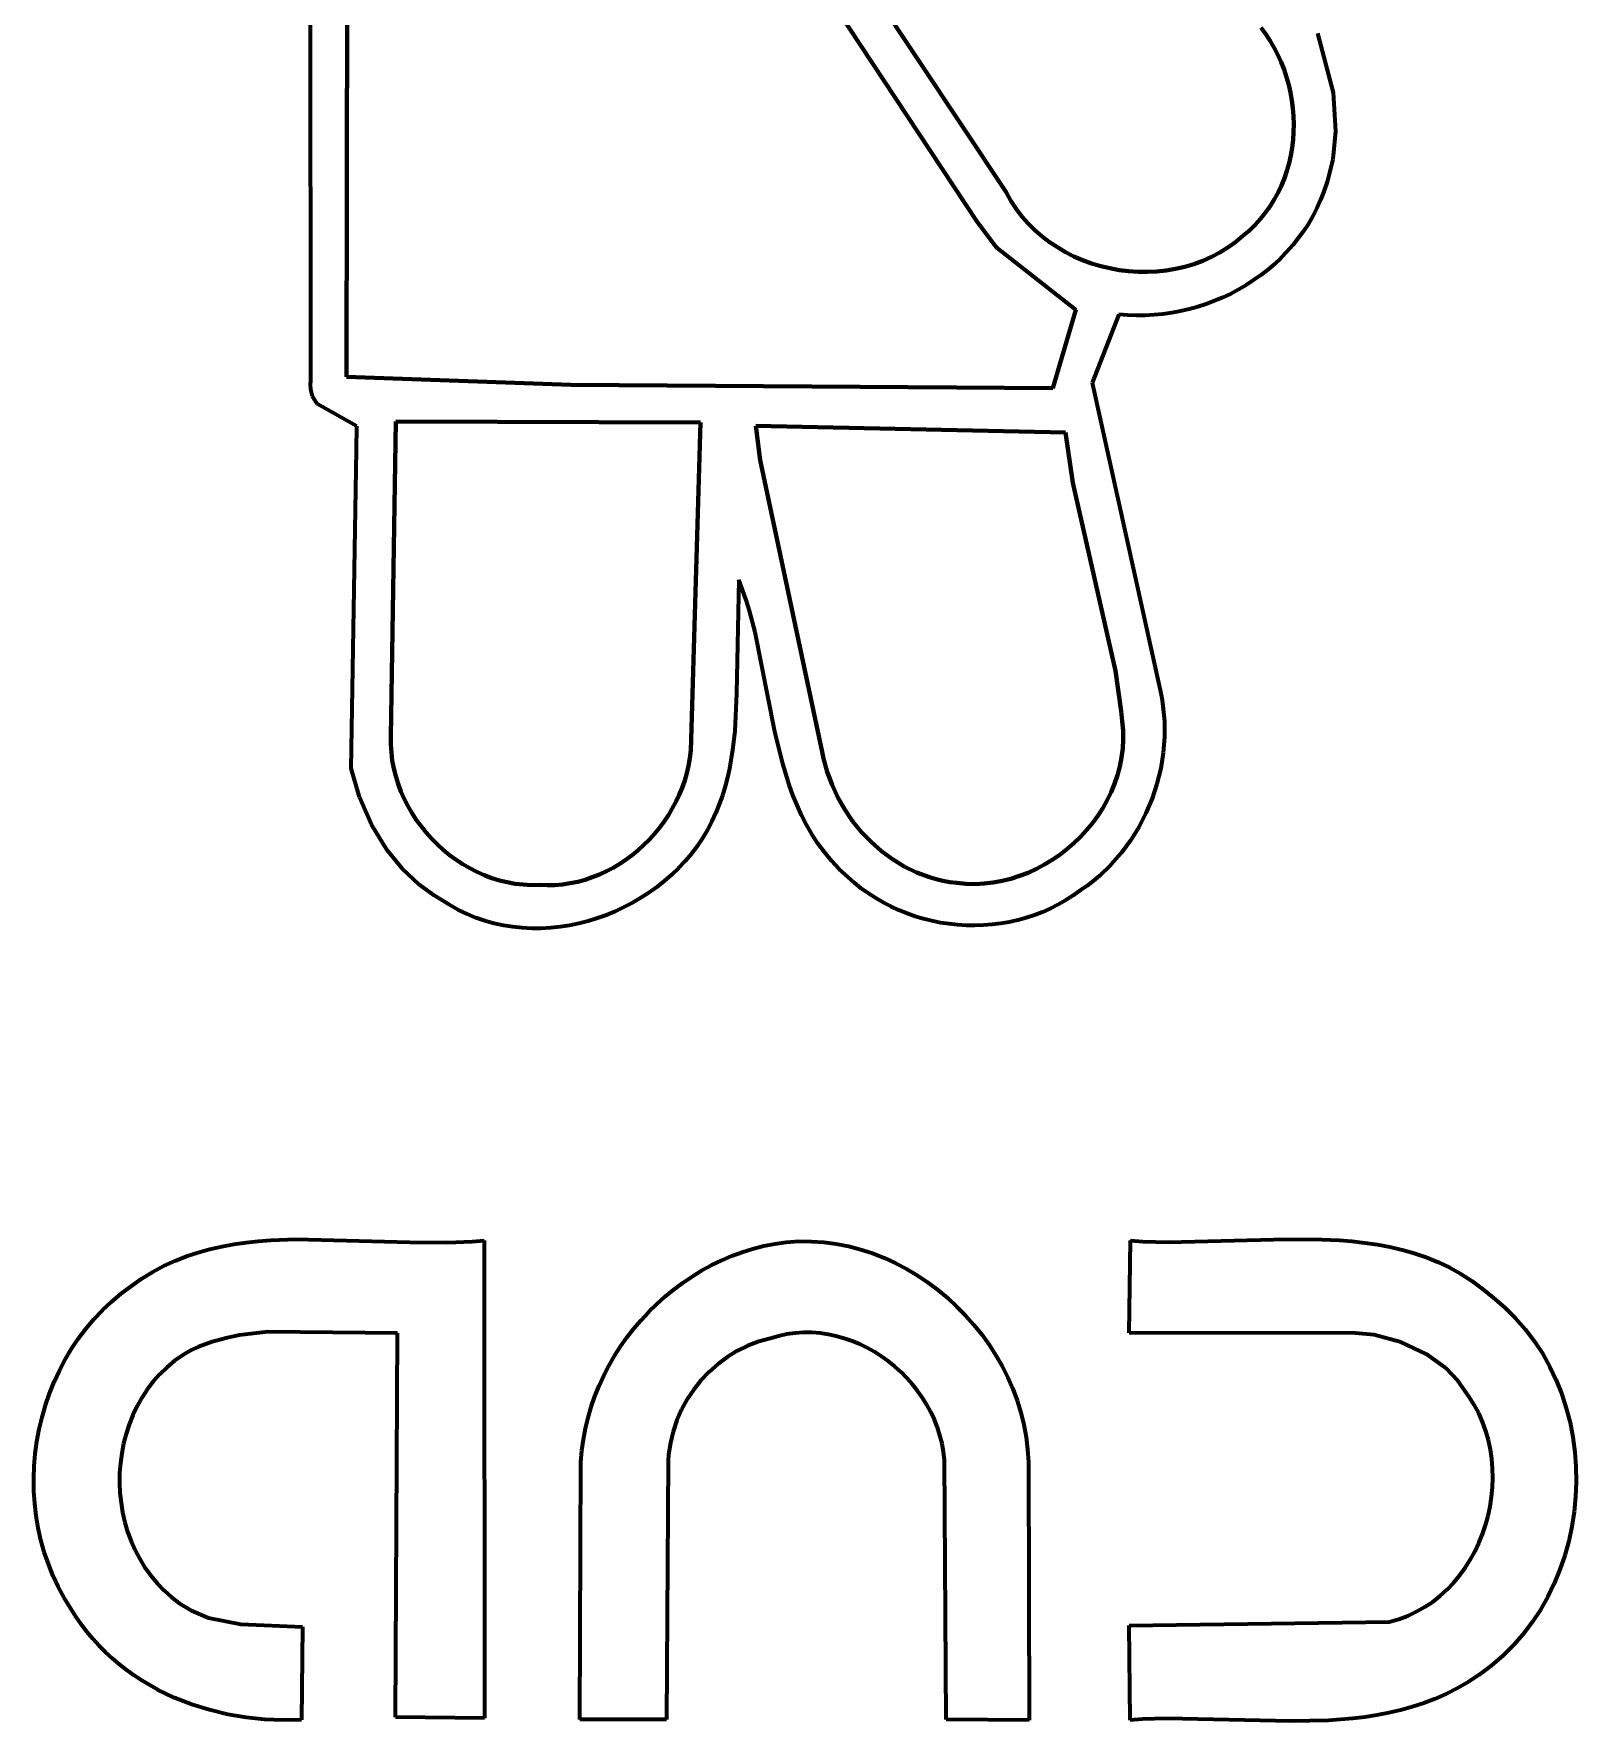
# Model space of a CAD drawing. Header units: millimetres. Extents: x 0.13 to 3.15, y 0.18 to 3.27.
# Drawn here: x 0.129 to 1.515, y 0.184 to 1.701 of the extents above; entities that cross this region are included whole.
import ezdxf

# ---------------------------------------------------------------- set-up
doc = ezdxf.new("R2010")
doc.units = ezdxf.units.MM
for name, color, linetype, lineweight in [('color#a6c84dff', 7, 'CONTINUOUS', 100), ('color#f8fff3ff', 7, 'CONTINUOUS', 100), ('color#feffffff', 7, 'CONTINUOUS', 100)]:
    doc.layers.add(name, color=color, linetype=linetype, lineweight=lineweight)

msp = doc.modelspace()

# ---------------------------------------------------------------- linework, layer by layer
at = {"layer": 'color#a6c84dff'}
for p, q in [((0.4097, 1.3929), (0.4117, 2.4211)), ((1.0027, 1.5589), (0.6765, 2.051)), ((0.6391, 2.044), (0.9768, 1.5323)), ((1.232, 1.7067), (1.2363, 1.7009)), ((1.2363, 1.7009), (1.2402, 1.6949)), ((1.2402, 1.6949), (1.2438, 1.6887)), ((1.2438, 1.6887), (1.2471, 1.6824)), ((1.2471, 1.6824), (1.25, 1.6758)), ((1.25, 1.6758), (1.2527, 1.6692)), ((1.2527, 1.6692), (1.2549, 1.6624)), ((1.2549, 1.6624), (1.2569, 1.6555)), ((1.2569, 1.6555), (1.2585, 1.6485)), ((1.2585, 1.6485), (1.2597, 1.6414)), ((1.2597, 1.6414), (1.2606, 1.6344)), ((1.2606, 1.6344), (1.2612, 1.6272)), ((1.2612, 1.6272), (1.2614, 1.6201)), ((1.2612, 1.613), (1.2608, 1.6059)), ((1.2614, 1.6201), (1.2612, 1.613)), ((1.2599, 1.5988), (1.2587, 1.5918)), ((1.2608, 1.6059), (1.2599, 1.5988)), ((1.2572, 1.5849), (1.2552, 1.5781)), ((1.2587, 1.5918), (1.2572, 1.5849)), ((1.2503, 1.5649), (1.2473, 1.5585)), ((1.253, 1.5714), (1.2503, 1.5649)), ((1.2552, 1.5781), (1.253, 1.5714)), ((1.0069, 1.5512), (1.0027, 1.5589)), ((1.0117, 1.544), (1.0069, 1.5512)), ((1.2439, 1.5523), (1.2402, 1.5463)), ((1.2473, 1.5585), (1.2439, 1.5523)), ((1.017, 1.5371), (1.0117, 1.544)), ((1.0226, 1.5307), (1.017, 1.5371)), ((1.2316, 1.5349), (1.2267, 1.5296)), ((1.2361, 1.5405), (1.2316, 1.5349)), ((1.2402, 1.5463), (1.2361, 1.5405)), ((0.9768, 1.5323), (0.9941, 1.509)), ((1.0287, 1.5247), (1.0226, 1.5307)), ((1.0351, 1.5191), (1.0287, 1.5247)), ((1.0418, 1.514), (1.0351, 1.5191)), ((1.2159, 1.5198), (1.2092, 1.5142)), ((1.2215, 1.5245), (1.2159, 1.5198)), ((1.2267, 1.5296), (1.2215, 1.5245)), ((0.9941, 1.509), (1.0655, 1.4531)), ((1.0489, 1.5093), (1.0418, 1.514)), ((1.0562, 1.505), (1.0489, 1.5093)), ((1.0638, 1.5012), (1.0562, 1.505)), ((1.1949, 1.5047), (1.1873, 1.5007)), ((1.2022, 1.5092), (1.1949, 1.5047)), ((1.2092, 1.5142), (1.2022, 1.5092)), ((1.0716, 1.4978), (1.0638, 1.5012)), ((1.0796, 1.4949), (1.0716, 1.4978)), ((1.0878, 1.4925), (1.0796, 1.4949)), ((1.0961, 1.4905), (1.0878, 1.4925)), ((1.1044, 1.4889), (1.0961, 1.4905)), ((1.1129, 1.4879), (1.1044, 1.4889)), ((1.1214, 1.4873), (1.1129, 1.4879)), ((1.1299, 1.4873), (1.1214, 1.4873)), ((1.1384, 1.4877), (1.1299, 1.4873)), ((1.1468, 1.4886), (1.1384, 1.4877)), ((1.1552, 1.49), (1.1468, 1.4886)), ((1.1635, 1.4919), (1.1552, 1.49)), ((1.1716, 1.4943), (1.1635, 1.4919)), ((1.1796, 1.4972), (1.1716, 1.4943)), ((1.1873, 1.5007), (1.1796, 1.4972)), ((1.0655, 1.4531), (1.0447, 1.3827)), ((0.6113, 1.3857), (0.4097, 1.3929)), ((1.0447, 1.3827), (0.6113, 1.3857)), ((0.4497, 1.0695), (0.4541, 1.3526)), ((0.4541, 1.3526), (0.728, 1.3518)), ((0.728, 1.3518), (0.7193, 1.0568)), ((0.7777, 1.3488), (1.0563, 1.3427)), ((0.7815, 1.318), (0.7777, 1.3488)), ((1.0563, 1.3427), (1.0629, 1.2976)), ((0.8375, 1.0556), (0.7815, 1.318)), ((1.0629, 1.2976), (1.101, 1.1284)), ((1.101, 1.1284), (1.1062, 1.0923)), ((1.1062, 1.0923), (1.1071, 1.0832)), ((1.1071, 1.0832), (1.1079, 1.0749)), ((0.4496, 1.0622), (0.4497, 1.0695)), ((1.1081, 1.0666), (1.1076, 1.0585)), ((1.1079, 1.0749), (1.1081, 1.0666)), ((0.4501, 1.055), (0.4496, 1.0622)), ((0.4509, 1.0478), (0.4501, 1.055)), ((0.4523, 1.0407), (0.4509, 1.0478)), ((0.7185, 1.0499), (0.7173, 1.0431)), ((0.7193, 1.0568), (0.7185, 1.0499)), ((0.8387, 1.0495), (0.8375, 1.0556)), ((0.842, 1.0375), (0.8387, 1.0495)), ((1.1066, 1.0504), (1.105, 1.0424)), ((1.1076, 1.0585), (1.1066, 1.0504)), ((0.454, 1.0337), (0.4523, 1.0407)), ((0.4562, 1.0268), (0.454, 1.0337)), ((0.7157, 1.0364), (0.7138, 1.0298)), ((0.7173, 1.0431), (0.7157, 1.0364)), ((0.8463, 1.0258), (0.842, 1.0375)), ((1.1029, 1.0346), (1.1003, 1.0269)), ((1.105, 1.0424), (1.1029, 1.0346)), ((0.4587, 1.02), (0.4562, 1.0268)), ((0.4616, 1.0134), (0.4587, 1.02)), ((0.7088, 1.0169), (0.7059, 1.0106)), ((0.7115, 1.0233), (0.7088, 1.0169)), ((0.7138, 1.0298), (0.7115, 1.0233)), ((0.8515, 1.0145), (0.8463, 1.0258)), ((1.0972, 1.0194), (1.0936, 1.0121)), ((1.1003, 1.0269), (1.0972, 1.0194)), ((0.4649, 1.0069), (0.4616, 1.0134)), ((0.4685, 1.0006), (0.4649, 1.0069)), ((0.7026, 1.0045), (0.6991, 0.9986)), ((0.7059, 1.0106), (0.7026, 1.0045)), ((0.8577, 1.0036), (0.8515, 1.0145)), ((0.8648, 0.9933), (0.8577, 1.0036)), ((1.0896, 1.005), (1.0852, 0.9981)), ((1.0936, 1.0121), (1.0896, 1.005)), ((0.4725, 0.9945), (0.4685, 1.0006)), ((0.4768, 0.9886), (0.4725, 0.9945)), ((0.4814, 0.983), (0.4768, 0.9886)), ((0.6911, 0.9873), (0.6867, 0.9819)), ((0.6952, 0.9928), (0.6911, 0.9873)), ((0.6991, 0.9986), (0.6952, 0.9928)), ((0.8726, 0.9836), (0.8648, 0.9933)), ((1.0804, 0.9915), (1.0751, 0.9852)), ((1.0852, 0.9981), (1.0804, 0.9915)), ((0.4862, 0.9775), (0.4814, 0.983)), ((0.4914, 0.9723), (0.4862, 0.9775)), ((0.4967, 0.9674), (0.4914, 0.9723)), ((0.6771, 0.9719), (0.672, 0.9672)), ((0.682, 0.9768), (0.6771, 0.9719)), ((0.6867, 0.9819), (0.682, 0.9768)), ((0.8813, 0.9746), (0.8726, 0.9836)), ((0.8906, 0.9663), (0.8813, 0.9746)), ((1.0637, 0.9735), (1.0575, 0.9681)), ((1.0696, 0.9792), (1.0637, 0.9735)), ((1.0751, 0.9852), (1.0696, 0.9792)), ((0.5024, 0.9628), (0.4967, 0.9674)), ((0.5082, 0.9585), (0.5024, 0.9628)), ((0.5143, 0.9545), (0.5082, 0.9585)), ((0.6611, 0.9587), (0.6554, 0.9549)), ((0.6666, 0.9628), (0.6611, 0.9587)), ((0.672, 0.9672), (0.6666, 0.9628)), ((0.9006, 0.959), (0.8906, 0.9663)), ((0.9112, 0.9525), (0.9006, 0.959)), ((1.0442, 0.9584), (1.0372, 0.9542)), ((1.051, 0.9631), (1.0442, 0.9584)), ((1.0575, 0.9681), (1.051, 0.9631)), ((0.5205, 0.9509), (0.5143, 0.9545)), ((0.527, 0.9476), (0.5205, 0.9509)), ((0.5336, 0.9447), (0.527, 0.9476)), ((0.5403, 0.9421), (0.5336, 0.9447)), ((0.5472, 0.94), (0.5403, 0.9421)), ((0.6307, 0.9428), (0.6242, 0.9406)), ((0.6371, 0.9453), (0.6307, 0.9428)), ((0.6434, 0.9482), (0.6371, 0.9453)), ((0.6494, 0.9514), (0.6434, 0.9482)), ((0.6554, 0.9549), (0.6494, 0.9514)), ((0.9223, 0.9471), (0.9112, 0.9525)), ((0.9339, 0.9428), (0.9223, 0.9471)), ((0.9399, 0.941), (0.9339, 0.9428)), ((0.946, 0.9396), (0.9399, 0.941)), ((1.0071, 0.9415), (0.9992, 0.9395)), ((1.0149, 0.944), (1.0071, 0.9415)), ((1.0225, 0.9469), (1.0149, 0.944)), ((1.03, 0.9504), (1.0225, 0.9469)), ((1.0372, 0.9542), (1.03, 0.9504)), ((0.5542, 0.9383), (0.5472, 0.94)), ((0.5613, 0.937), (0.5542, 0.9383)), ((0.5685, 0.9362), (0.5613, 0.937)), ((0.5758, 0.9358), (0.5685, 0.9362)), ((0.5831, 0.936), (0.5758, 0.9358)), ((0.5902, 0.9357), (0.5831, 0.936)), ((0.5971, 0.9358), (0.5902, 0.9357)), ((0.604, 0.9364), (0.5971, 0.9358)), ((0.6109, 0.9374), (0.604, 0.9364)), ((0.6176, 0.9388), (0.6109, 0.9374)), ((0.6242, 0.9406), (0.6176, 0.9388)), ((0.9522, 0.9385), (0.946, 0.9396)), ((0.9584, 0.9377), (0.9522, 0.9385)), ((0.9667, 0.9369), (0.9584, 0.9377)), ((0.9749, 0.9367), (0.9667, 0.9369)), ((0.9831, 0.9371), (0.9749, 0.9367)), ((0.9912, 0.9381), (0.9831, 0.9371)), ((0.9992, 0.9395), (0.9912, 0.9381))]:
    msp.add_line(p, q, dxfattribs=at)
at = {"layer": 'color#f8fff3ff'}
for p, q in [((0.4117, 2.4211), (0.4097, 1.3929)), ((0.3778, 1.3889), (0.3767, 2.3334)), ((0.6765, 2.051), (1.0027, 1.5589)), ((0.9768, 1.5323), (0.6391, 2.044)), ((1.2363, 1.7009), (1.232, 1.7067)), ((1.2402, 1.6949), (1.2363, 1.7009)), ((1.2828, 1.7018), (1.2967, 1.6484)), ((1.2438, 1.6887), (1.2402, 1.6949)), ((1.2471, 1.6824), (1.2438, 1.6887)), ((1.25, 1.6758), (1.2471, 1.6824)), ((1.2527, 1.6692), (1.25, 1.6758)), ((1.2549, 1.6624), (1.2527, 1.6692)), ((1.2569, 1.6555), (1.2549, 1.6624)), ((1.2585, 1.6485), (1.2569, 1.6555)), ((1.2597, 1.6414), (1.2585, 1.6485)), ((1.2606, 1.6344), (1.2597, 1.6414)), ((1.2967, 1.6484), (1.299, 1.6134)), ((1.2612, 1.6272), (1.2606, 1.6344)), ((1.2614, 1.6201), (1.2612, 1.6272)), ((1.2608, 1.6059), (1.2612, 1.613)), ((1.2612, 1.613), (1.2614, 1.6201)), ((1.299, 1.6134), (1.2966, 1.5886)), ((1.2587, 1.5918), (1.2599, 1.5988)), ((1.2599, 1.5988), (1.2608, 1.6059)), ((1.2552, 1.5781), (1.2572, 1.5849)), ((1.2572, 1.5849), (1.2587, 1.5918)), ((1.2966, 1.5886), (1.2918, 1.5691)), ((1.2473, 1.5585), (1.2503, 1.5649)), ((1.2503, 1.5649), (1.253, 1.5714)), ((1.253, 1.5714), (1.2552, 1.5781)), ((1.2918, 1.5691), (1.2883, 1.5595)), ((1.0027, 1.5589), (1.0069, 1.5512)), ((1.0069, 1.5512), (1.0117, 1.544)), ((1.2402, 1.5463), (1.2439, 1.5523)), ((1.2439, 1.5523), (1.2473, 1.5585)), ((1.2854, 1.5519), (1.2821, 1.5446)), ((1.2883, 1.5595), (1.2854, 1.5519)), ((1.0117, 1.544), (1.017, 1.5371)), ((1.017, 1.5371), (1.0226, 1.5307)), ((1.2267, 1.5296), (1.2316, 1.5349)), ((1.2316, 1.5349), (1.2361, 1.5405)), ((1.2361, 1.5405), (1.2402, 1.5463)), ((1.2785, 1.5374), (1.2745, 1.5305)), ((1.2821, 1.5446), (1.2785, 1.5374)), ((0.9941, 1.509), (0.9768, 1.5323)), ((1.0226, 1.5307), (1.0287, 1.5247)), ((1.0287, 1.5247), (1.0351, 1.5191)), ((1.0351, 1.5191), (1.0418, 1.514)), ((1.2092, 1.5142), (1.2159, 1.5198)), ((1.2159, 1.5198), (1.2215, 1.5245)), ((1.2215, 1.5245), (1.2267, 1.5296)), ((1.2702, 1.5239), (1.2655, 1.5174)), ((1.2745, 1.5305), (1.2702, 1.5239)), ((1.0655, 1.4531), (0.9941, 1.509)), ((1.0418, 1.514), (1.0489, 1.5093)), ((1.0489, 1.5093), (1.0562, 1.505)), ((1.0562, 1.505), (1.0638, 1.5012)), ((1.1873, 1.5007), (1.1949, 1.5047)), ((1.1949, 1.5047), (1.2022, 1.5092)), ((1.2022, 1.5092), (1.2092, 1.5142)), ((1.2553, 1.5053), (1.2498, 1.4997)), ((1.2606, 1.5113), (1.2553, 1.5053)), ((1.2655, 1.5174), (1.2606, 1.5113)), ((1.0638, 1.5012), (1.0716, 1.4978)), ((1.0716, 1.4978), (1.0796, 1.4949)), ((1.0796, 1.4949), (1.0878, 1.4925)), ((1.0878, 1.4925), (1.0961, 1.4905)), ((1.0961, 1.4905), (1.1044, 1.4889)), ((1.1044, 1.4889), (1.1129, 1.4879)), ((1.1129, 1.4879), (1.1214, 1.4873)), ((1.1214, 1.4873), (1.1299, 1.4873)), ((1.1299, 1.4873), (1.1384, 1.4877)), ((1.1384, 1.4877), (1.1468, 1.4886)), ((1.1468, 1.4886), (1.1552, 1.49)), ((1.1552, 1.49), (1.1635, 1.4919)), ((1.1635, 1.4919), (1.1716, 1.4943)), ((1.1716, 1.4943), (1.1796, 1.4972)), ((1.1796, 1.4972), (1.1873, 1.5007)), ((1.238, 1.4891), (1.2317, 1.4843)), ((1.244, 1.4943), (1.238, 1.4891)), ((1.2498, 1.4997), (1.244, 1.4943)), ((1.2186, 1.4754), (1.2117, 1.4714)), ((1.2253, 1.4797), (1.2186, 1.4754)), ((1.2317, 1.4843), (1.2253, 1.4797)), ((1.1826, 1.4583), (1.1751, 1.4559)), ((1.1901, 1.4611), (1.1826, 1.4583)), ((1.1975, 1.4642), (1.1901, 1.4611)), ((1.2047, 1.4676), (1.1975, 1.4642)), ((1.2117, 1.4714), (1.2047, 1.4676)), ((1.0447, 1.3827), (1.0655, 1.4531)), ((1.104, 1.449), (1.08, 1.3874)), ((1.1119, 1.4483), (1.104, 1.449)), ((1.1199, 1.448), (1.1119, 1.4483)), ((1.1279, 1.4481), (1.1199, 1.448)), ((1.1359, 1.4485), (1.1279, 1.4481)), ((1.1438, 1.4493), (1.1359, 1.4485)), ((1.1517, 1.4505), (1.1438, 1.4493)), ((1.1596, 1.4519), (1.1517, 1.4505)), ((1.1674, 1.4537), (1.1596, 1.4519)), ((1.1751, 1.4559), (1.1674, 1.4537)), ((0.3775, 1.3863), (0.3778, 1.3889)), ((0.3776, 1.3815), (0.3775, 1.3863)), ((0.3791, 1.3753), (0.3776, 1.3815)), ((0.4097, 1.3929), (0.6113, 1.3857)), ((0.6113, 1.3857), (1.0447, 1.3827)), ((1.08, 1.3874), (1.1413, 1.1109)), ((0.3834, 1.3685), (0.3791, 1.3753)), ((0.4191, 1.3485), (0.3834, 1.3685)), ((0.4541, 1.3526), (0.4497, 1.0695)), ((0.728, 1.3518), (0.4541, 1.3526)), ((0.7193, 1.0568), (0.728, 1.3518)), ((0.4187, 1.3272), (0.4191, 1.3485)), ((0.7777, 1.3488), (0.7815, 1.318)), ((1.0563, 1.3427), (0.7777, 1.3488)), ((1.0629, 1.2976), (1.0563, 1.3427)), ((0.4138, 1.0405), (0.4187, 1.3272)), ((0.7815, 1.318), (0.8375, 1.0556)), ((1.101, 1.1284), (1.0629, 1.2976)), ((0.7624, 1.2104), (0.7605, 1.1082)), ((0.7659, 1.2012), (0.7624, 1.2104)), ((0.7691, 1.1919), (0.7659, 1.2012)), ((0.772, 1.1824), (0.7691, 1.1919)), ((0.7771, 1.1632), (0.772, 1.1824)), ((0.7949, 1.0739), (0.7771, 1.1632)), ((1.1062, 1.0923), (1.101, 1.1284)), ((0.7605, 1.1082), (0.7588, 1.0741)), ((1.1413, 1.1109), (1.1427, 1.104)), ((1.1427, 1.104), (1.1438, 1.097)), ((1.1438, 1.097), (1.1451, 1.0829)), ((1.1071, 1.0832), (1.1062, 1.0923)), ((1.1079, 1.0749), (1.1071, 1.0832)), ((1.1451, 1.0829), (1.1452, 1.0687)), ((0.4497, 1.0695), (0.4496, 1.0622)), ((0.7588, 1.0741), (0.7569, 1.0573)), ((0.802, 1.0447), (0.7949, 1.0739)), ((1.1076, 1.0585), (1.1081, 1.0666)), ((1.1081, 1.0666), (1.1079, 1.0749)), ((1.1452, 1.0687), (1.1441, 1.0546)), ((0.4496, 1.0622), (0.4501, 1.055)), ((0.4501, 1.055), (0.4509, 1.0478)), ((0.4509, 1.0478), (0.4523, 1.0407)), ((0.7173, 1.0431), (0.7185, 1.0499)), ((0.7185, 1.0499), (0.7193, 1.0568)), ((0.7569, 1.0573), (0.7541, 1.0407)), ((0.8375, 1.0556), (0.8387, 1.0495)), ((0.8387, 1.0495), (0.842, 1.0375)), ((1.105, 1.0424), (1.1066, 1.0504)), ((1.1066, 1.0504), (1.1076, 1.0585)), ((1.1441, 1.0546), (1.1418, 1.0407)), ((0.4213, 1.0147), (0.4138, 1.0405)), ((0.4523, 1.0407), (0.454, 1.0337)), ((0.454, 1.0337), (0.4562, 1.0268)), ((0.7138, 1.0298), (0.7157, 1.0364)), ((0.7157, 1.0364), (0.7173, 1.0431)), ((0.7523, 1.0325), (0.7502, 1.0245)), ((0.7541, 1.0407), (0.7523, 1.0325)), ((0.8078, 1.0258), (0.802, 1.0447)), ((0.842, 1.0375), (0.8463, 1.0258)), ((1.1003, 1.0269), (1.1029, 1.0346)), ((1.1029, 1.0346), (1.105, 1.0424)), ((1.1418, 1.0407), (1.1384, 1.0269)), ((0.4562, 1.0268), (0.4587, 1.02)), ((0.4587, 1.02), (0.4616, 1.0134)), ((0.7059, 1.0106), (0.7088, 1.0169)), ((0.7088, 1.0169), (0.7115, 1.0233)), ((0.7115, 1.0233), (0.7138, 1.0298)), ((0.7502, 1.0245), (0.7477, 1.0164)), ((0.8111, 1.0165), (0.8078, 1.0258)), ((0.8463, 1.0258), (0.8515, 1.0145)), ((1.0936, 1.0121), (1.0972, 1.0194)), ((1.0972, 1.0194), (1.1003, 1.0269)), ((1.1384, 1.0269), (1.134, 1.0135)), ((0.4322, 0.9902), (0.4213, 1.0147)), ((0.4616, 1.0134), (0.4649, 1.0069)), ((0.4649, 1.0069), (0.4685, 1.0006)), ((0.6991, 0.9986), (0.7026, 1.0045)), ((0.7026, 1.0045), (0.7059, 1.0106)), ((0.7449, 1.0085), (0.7418, 1.0007)), ((0.7477, 1.0164), (0.7449, 1.0085)), ((0.8148, 1.0075), (0.8111, 1.0165)), ((0.8188, 0.9986), (0.8148, 1.0075)), ((0.8515, 1.0145), (0.8577, 1.0036)), ((0.8577, 1.0036), (0.8648, 0.9933)), ((1.0852, 0.9981), (1.0896, 1.005)), ((1.0896, 1.005), (1.0936, 1.0121)), ((1.134, 1.0135), (1.1285, 1.0004)), ((0.4464, 0.9673), (0.4322, 0.9902)), ((0.4685, 1.0006), (0.4725, 0.9945)), ((0.4725, 0.9945), (0.4768, 0.9886)), ((0.4768, 0.9886), (0.4814, 0.983)), ((0.6867, 0.9819), (0.6911, 0.9873)), ((0.6911, 0.9873), (0.6952, 0.9928)), ((0.6952, 0.9928), (0.6991, 0.9986)), ((0.7383, 0.993), (0.7343, 0.9855)), ((0.7418, 1.0007), (0.7383, 0.993)), ((0.8233, 0.9899), (0.8188, 0.9986)), ((0.8282, 0.9814), (0.8233, 0.9899)), ((0.8648, 0.9933), (0.8726, 0.9836)), ((1.0751, 0.9852), (1.0804, 0.9915)), ((1.0804, 0.9915), (1.0852, 0.9981)), ((1.122, 0.9879), (1.1146, 0.9759)), ((1.1285, 1.0004), (1.122, 0.9879)), ((0.4814, 0.983), (0.4862, 0.9775)), ((0.4862, 0.9775), (0.4914, 0.9723)), ((0.4914, 0.9723), (0.4967, 0.9674)), ((0.672, 0.9672), (0.6771, 0.9719)), ((0.6771, 0.9719), (0.682, 0.9768)), ((0.682, 0.9768), (0.6867, 0.9819)), ((0.7299, 0.978), (0.7251, 0.9707)), ((0.7343, 0.9855), (0.7299, 0.978)), ((0.8335, 0.9732), (0.8282, 0.9814)), ((0.8394, 0.9653), (0.8335, 0.9732)), ((0.8726, 0.9836), (0.8813, 0.9746)), ((0.8813, 0.9746), (0.8906, 0.9663)), ((1.0575, 0.9681), (1.0637, 0.9735)), ((1.0637, 0.9735), (1.0696, 0.9792)), ((1.0696, 0.9792), (1.0751, 0.9852)), ((1.1146, 0.9759), (1.1062, 0.9645)), ((0.4599, 0.9508), (0.4464, 0.9673)), ((0.4967, 0.9674), (0.5024, 0.9628)), ((0.5024, 0.9628), (0.5082, 0.9585)), ((0.5082, 0.9585), (0.5143, 0.9545)), ((0.6554, 0.9549), (0.6611, 0.9587)), ((0.6611, 0.9587), (0.6666, 0.9628)), ((0.6666, 0.9628), (0.672, 0.9672)), ((0.7142, 0.9573), (0.7082, 0.951)), ((0.7198, 0.9638), (0.7142, 0.9573)), ((0.7251, 0.9707), (0.7198, 0.9638)), ((0.8458, 0.9576), (0.8394, 0.9653)), ((0.8528, 0.9502), (0.8458, 0.9576)), ((0.8906, 0.9663), (0.9006, 0.959)), ((0.9006, 0.959), (0.9112, 0.9525)), ((1.0372, 0.9542), (1.0442, 0.9584)), ((1.0442, 0.9584), (1.051, 0.9631)), ((1.051, 0.9631), (1.0575, 0.9681)), ((1.1062, 0.9645), (1.0968, 0.9539)), ((0.4755, 0.936), (0.4599, 0.9508)), ((0.5143, 0.9545), (0.5205, 0.9509)), ((0.5205, 0.9509), (0.527, 0.9476)), ((0.527, 0.9476), (0.5336, 0.9447)), ((0.5336, 0.9447), (0.5403, 0.9421)), ((0.5403, 0.9421), (0.5472, 0.94)), ((0.6242, 0.9406), (0.6307, 0.9428)), ((0.6307, 0.9428), (0.6371, 0.9453)), ((0.6371, 0.9453), (0.6434, 0.9482)), ((0.6434, 0.9482), (0.6494, 0.9514)), ((0.6494, 0.9514), (0.6554, 0.9549)), ((0.702, 0.945), (0.6954, 0.9393)), ((0.7082, 0.951), (0.702, 0.945)), ((0.8604, 0.9431), (0.8528, 0.9502)), ((0.8664, 0.9378), (0.8604, 0.9431)), ((0.9112, 0.9525), (0.9223, 0.9471)), ((0.9223, 0.9471), (0.9339, 0.9428)), ((0.9339, 0.9428), (0.9399, 0.941)), ((0.9399, 0.941), (0.946, 0.9396)), ((0.9992, 0.9395), (1.0071, 0.9415)), ((1.0071, 0.9415), (1.0149, 0.944)), ((1.0149, 0.944), (1.0225, 0.9469)), ((1.0225, 0.9469), (1.03, 0.9504)), ((1.03, 0.9504), (1.0372, 0.9542)), ((1.0866, 0.9441), (1.0812, 0.9396)), ((1.0968, 0.9539), (1.0866, 0.9441)), ((0.4884, 0.9264), (0.4755, 0.936)), ((0.5023, 0.918), (0.4884, 0.9264)), ((0.5472, 0.94), (0.5542, 0.9383)), ((0.5542, 0.9383), (0.5613, 0.937)), ((0.5613, 0.937), (0.5685, 0.9362)), ((0.5685, 0.9362), (0.5758, 0.9358)), ((0.5758, 0.9358), (0.5831, 0.936)), ((0.5831, 0.936), (0.5902, 0.9357)), ((0.5902, 0.9357), (0.5971, 0.9358)), ((0.5971, 0.9358), (0.604, 0.9364)), ((0.604, 0.9364), (0.6109, 0.9374)), ((0.6109, 0.9374), (0.6176, 0.9388)), ((0.6176, 0.9388), (0.6242, 0.9406)), ((0.6816, 0.9289), (0.6744, 0.9242)), ((0.6887, 0.934), (0.6816, 0.9289)), ((0.6954, 0.9393), (0.6887, 0.934)), ((0.8726, 0.9328), (0.8664, 0.9378)), ((0.879, 0.9282), (0.8726, 0.9328)), ((0.8856, 0.9239), (0.879, 0.9282)), ((0.946, 0.9396), (0.9522, 0.9385)), ((0.9522, 0.9385), (0.9584, 0.9377)), ((0.9584, 0.9377), (0.9667, 0.9369)), ((0.9667, 0.9369), (0.9749, 0.9367)), ((0.9749, 0.9367), (0.9831, 0.9371)), ((0.9831, 0.9371), (0.9912, 0.9381)), ((0.9912, 0.9381), (0.9992, 0.9395)), ((1.0632, 0.9265), (1.0565, 0.9222)), ((1.0697, 0.9312), (1.0632, 0.9265)), ((1.0756, 0.9352), (1.0697, 0.9312)), ((1.0812, 0.9396), (1.0756, 0.9352)), ((0.51, 0.9136), (0.5023, 0.918)), ((0.5179, 0.9098), (0.51, 0.9136)), ((0.6514, 0.9121), (0.6434, 0.9088)), ((0.6592, 0.9158), (0.6514, 0.9121)), ((0.6669, 0.9198), (0.6592, 0.9158)), ((0.6744, 0.9242), (0.6669, 0.9198)), ((0.8923, 0.92), (0.8856, 0.9239)), ((0.8993, 0.9164), (0.8923, 0.92)), ((0.9064, 0.9131), (0.8993, 0.9164)), ((0.9137, 0.9102), (0.9064, 0.9131)), ((1.0355, 0.9115), (1.0282, 0.9087)), ((1.0427, 0.9147), (1.0355, 0.9115)), ((1.0497, 0.9183), (1.0427, 0.9147)), ((1.0565, 0.9222), (1.0497, 0.9183)), ((0.526, 0.9064), (0.5179, 0.9098)), ((0.5342, 0.9036), (0.526, 0.9064)), ((0.5425, 0.9013), (0.5342, 0.9036)), ((0.5508, 0.8994), (0.5425, 0.9013)), ((0.5593, 0.8981), (0.5508, 0.8994)), ((0.5678, 0.8972), (0.5593, 0.8981)), ((0.5763, 0.8967), (0.5678, 0.8972)), ((0.5848, 0.8968), (0.5763, 0.8967)), ((0.5934, 0.8972), (0.5848, 0.8968)), ((0.6019, 0.8981), (0.5934, 0.8972)), ((0.6103, 0.8995), (0.6019, 0.8981)), ((0.6187, 0.9012), (0.6103, 0.8995)), ((0.6271, 0.9033), (0.6187, 0.9012)), ((0.6353, 0.9059), (0.6271, 0.9033)), ((0.6434, 0.9088), (0.6353, 0.9059)), ((0.921, 0.9076), (0.9137, 0.9102)), ((0.9285, 0.9054), (0.921, 0.9076)), ((0.9361, 0.9035), (0.9285, 0.9054)), ((0.9437, 0.9019), (0.9361, 0.9035)), ((0.9514, 0.9008), (0.9437, 0.9019)), ((0.9592, 0.8999), (0.9514, 0.9008)), ((0.9669, 0.8995), (0.9592, 0.8999)), ((0.9747, 0.8994), (0.9669, 0.8995)), ((0.9825, 0.8996), (0.9747, 0.8994)), ((0.9903, 0.9002), (0.9825, 0.8996)), ((0.998, 0.9012), (0.9903, 0.9002)), ((1.0056, 0.9025), (0.998, 0.9012)), ((1.0133, 0.9042), (1.0056, 0.9025)), ((1.0208, 0.9063), (1.0133, 0.9042)), ((1.0282, 0.9087), (1.0208, 0.9063))]:
    msp.add_line(p, q, dxfattribs=at)
at = {"layer": 'color#feffffff'}
for p, q in [((0.2763, 0.6054), (0.2869, 0.6083)), ((0.2869, 0.6083), (0.2976, 0.6108)), ((0.2976, 0.6108), (0.3085, 0.6128)), ((0.3085, 0.6128), (0.3194, 0.6144)), ((0.3194, 0.6144), (0.3304, 0.6156)), ((0.3304, 0.6156), (0.3416, 0.6165)), ((0.3416, 0.6165), (0.3641, 0.6174)), ((0.3641, 0.6174), (0.4666, 0.6145)), ((0.4666, 0.6145), (0.5004, 0.6143)), ((0.5004, 0.6143), (0.5226, 0.6152)), ((0.5226, 0.6152), (0.5335, 0.6161)), ((0.5335, 0.6161), (0.5337, 0.1866)), ((0.7655, 0.6057), (0.7751, 0.6087)), ((0.7751, 0.6087), (0.7849, 0.6112)), ((0.7849, 0.6112), (0.7949, 0.6132)), ((0.7949, 0.6132), (0.8049, 0.6147)), ((0.8049, 0.6147), (0.8163, 0.6154)), ((0.8163, 0.6154), (0.8277, 0.6153)), ((0.8277, 0.6153), (0.8389, 0.6145)), ((0.8389, 0.6145), (0.85, 0.613)), ((0.85, 0.613), (0.861, 0.6109)), ((0.861, 0.6109), (0.8719, 0.608)), ((0.8719, 0.608), (0.8825, 0.6046)), ((1.1134, 0.533), (1.1145, 0.6161)), ((1.1145, 0.6161), (1.1258, 0.6153)), ((1.1258, 0.6153), (1.1487, 0.6145)), ((1.1487, 0.6145), (1.2432, 0.617)), ((1.2432, 0.617), (1.2787, 0.6172)), ((1.2787, 0.6172), (1.3021, 0.6163)), ((1.3021, 0.6163), (1.3137, 0.6154)), ((1.3137, 0.6154), (1.3252, 0.6141)), ((1.3252, 0.6141), (1.3366, 0.6125)), ((1.3366, 0.6125), (1.3478, 0.6104)), ((1.3478, 0.6104), (1.3589, 0.6078)), ((1.3589, 0.6078), (1.3698, 0.6047)), ((0.2355, 0.5879), (0.2455, 0.5932)), ((0.2455, 0.5932), (0.2556, 0.5978)), ((0.2556, 0.5978), (0.2659, 0.6019)), ((0.2659, 0.6019), (0.2763, 0.6054)), ((0.7289, 0.589), (0.7378, 0.5938)), ((0.7378, 0.5938), (0.7468, 0.5982)), ((0.7468, 0.5982), (0.7561, 0.6022)), ((0.7561, 0.6022), (0.7655, 0.6057)), ((0.8825, 0.6046), (0.893, 0.6005)), ((0.893, 0.6005), (0.9032, 0.5958)), ((0.9032, 0.5958), (0.9132, 0.5906)), ((1.3698, 0.6047), (1.3805, 0.601)), ((1.3805, 0.601), (1.3911, 0.5967)), ((1.3911, 0.5967), (1.4015, 0.5918)), ((0.2162, 0.5751), (0.2257, 0.5819)), ((0.2257, 0.5819), (0.2355, 0.5879)), ((0.7039, 0.5722), (0.712, 0.5782)), ((0.712, 0.5782), (0.7204, 0.5838)), ((0.7204, 0.5838), (0.7289, 0.589)), ((0.9132, 0.5906), (0.9228, 0.5848)), ((0.9228, 0.5848), (0.9322, 0.5786)), ((0.9322, 0.5786), (0.9413, 0.5718)), ((1.4015, 0.5918), (1.4116, 0.5862)), ((1.4116, 0.5862), (1.4215, 0.5799)), ((1.4215, 0.5799), (1.4312, 0.5728)), ((0.1984, 0.5611), (0.207, 0.5684)), ((0.207, 0.5684), (0.2162, 0.5751)), ((0.6887, 0.559), (0.6962, 0.5658)), ((0.6962, 0.5658), (0.7039, 0.5722)), ((0.9413, 0.5718), (0.95, 0.5646)), ((0.95, 0.5646), (0.9583, 0.5569)), ((1.4312, 0.5728), (1.4406, 0.5649)), ((1.4406, 0.5649), (1.4511, 0.5559)), ((0.1825, 0.5453), (0.1902, 0.5534)), ((0.1902, 0.5534), (0.1984, 0.5611)), ((0.6746, 0.5446), (0.6815, 0.552)), ((0.6815, 0.552), (0.6887, 0.559)), ((0.9583, 0.5569), (0.9663, 0.5488)), ((0.9663, 0.5488), (0.9738, 0.5403)), ((1.4511, 0.5559), (1.4608, 0.5463)), ((1.4608, 0.5463), (1.4697, 0.5362)), ((0.1686, 0.5278), (0.1753, 0.5367)), ((0.1753, 0.5367), (0.1825, 0.5453)), ((0.3391, 0.5339), (0.3136, 0.531)), ((0.4556, 0.5327), (0.3391, 0.5339)), ((0.4538, 0.1873), (0.4556, 0.5327)), ((0.6619, 0.529), (0.6681, 0.5369)), ((0.6681, 0.5369), (0.6746, 0.5446)), ((0.8056, 0.5318), (0.7981, 0.5302)), ((0.8131, 0.5329), (0.8056, 0.5318)), ((0.8206, 0.5333), (0.8131, 0.5329)), ((0.8281, 0.5333), (0.8206, 0.5333)), ((0.8355, 0.5327), (0.8281, 0.5333)), ((0.8428, 0.5317), (0.8355, 0.5327)), ((0.8501, 0.5301), (0.8428, 0.5317)), ((0.9738, 0.5403), (0.9809, 0.5315)), ((0.9809, 0.5315), (0.9875, 0.5223)), ((1.3169, 0.5329), (1.1134, 0.533)), ((1.3336, 0.5312), (1.3169, 0.5329)), ((1.3581, 0.5248), (1.3336, 0.5312)), ((1.4697, 0.5362), (1.4778, 0.5254)), ((0.1567, 0.509), (0.1624, 0.5186)), ((0.1624, 0.5186), (0.1686, 0.5278)), ((0.2706, 0.5177), (0.2627, 0.513)), ((0.2766, 0.5204), (0.2706, 0.5177)), ((0.2888, 0.5249), (0.2766, 0.5204)), ((0.3011, 0.5284), (0.2888, 0.5249)), ((0.3136, 0.531), (0.3011, 0.5284)), ((0.6507, 0.5123), (0.6561, 0.5207)), ((0.6561, 0.5207), (0.6619, 0.529)), ((0.7609, 0.5168), (0.752, 0.5113)), ((0.7704, 0.5215), (0.7609, 0.5168)), ((0.7803, 0.5252), (0.7704, 0.5215)), ((0.7907, 0.528), (0.7803, 0.5252)), ((0.7981, 0.5302), (0.7907, 0.528)), ((0.8573, 0.5281), (0.8501, 0.5301)), ((0.8643, 0.5257), (0.8573, 0.5281)), ((0.8712, 0.5228), (0.8643, 0.5257)), ((0.8779, 0.5196), (0.8712, 0.5228)), ((0.8844, 0.5159), (0.8779, 0.5196)), ((0.9875, 0.5223), (0.9936, 0.5128)), ((1.3808, 0.5139), (1.3581, 0.5248)), ((1.4778, 0.5254), (1.4852, 0.5142)), ((0.1516, 0.4991), (0.1567, 0.509)), ((0.2483, 0.502), (0.2419, 0.4958)), ((0.2552, 0.5078), (0.2483, 0.502)), ((0.2627, 0.513), (0.2552, 0.5078)), ((0.641, 0.4946), (0.6456, 0.5035)), ((0.6456, 0.5035), (0.6507, 0.5123)), ((0.7435, 0.505), (0.7357, 0.498)), ((0.752, 0.5113), (0.7435, 0.505)), ((0.8907, 0.5119), (0.8844, 0.5159)), ((0.8968, 0.5075), (0.8907, 0.5119)), ((0.9027, 0.5027), (0.8968, 0.5075)), ((0.9083, 0.4977), (0.9027, 0.5027)), ((0.9936, 0.5128), (0.9992, 0.503)), ((0.9992, 0.503), (1.0043, 0.4929)), ((1.3977, 0.5015), (1.3808, 0.5139)), ((1.4093, 0.4895), (1.3977, 0.5015)), ((1.4852, 0.5142), (1.4917, 0.5025)), ((1.4917, 0.5025), (1.4974, 0.4905)), ((0.1427, 0.4786), (0.1469, 0.489)), ((0.1469, 0.489), (0.1516, 0.4991)), ((0.236, 0.4892), (0.2306, 0.4821)), ((0.2419, 0.4958), (0.236, 0.4892)), ((0.6368, 0.4854), (0.641, 0.4946)), ((0.7284, 0.4903), (0.7219, 0.4821)), ((0.7357, 0.498), (0.7284, 0.4903)), ((0.9136, 0.4924), (0.9083, 0.4977)), ((0.9186, 0.4867), (0.9136, 0.4924)), ((0.9232, 0.4808), (0.9186, 0.4867)), ((1.0043, 0.4929), (1.0088, 0.4826)), ((1.419, 0.4756), (1.4093, 0.4895)), ((1.4974, 0.4905), (1.5023, 0.478)), ((0.1391, 0.468), (0.1427, 0.4786)), ((0.2257, 0.4747), (0.2214, 0.467)), ((0.2306, 0.4821), (0.2257, 0.4747)), ((0.6298, 0.4666), (0.6331, 0.4761)), ((0.6331, 0.4761), (0.6368, 0.4854)), ((0.7161, 0.4733), (0.711, 0.4641)), ((0.7219, 0.4821), (0.7161, 0.4733)), ((0.9276, 0.4747), (0.9232, 0.4808)), ((0.9315, 0.4683), (0.9276, 0.4747)), ((1.0088, 0.4826), (1.0128, 0.4721)), ((1.0128, 0.4721), (1.0161, 0.4613)), ((1.4236, 0.4683), (1.419, 0.4756)), ((1.5023, 0.478), (1.5064, 0.4653)), ((0.1334, 0.4464), (0.136, 0.4573)), ((0.136, 0.4573), (0.1391, 0.468)), ((0.2176, 0.459), (0.2143, 0.4507)), ((0.2214, 0.467), (0.2176, 0.459)), ((0.6246, 0.4471), (0.6269, 0.4569)), ((0.6269, 0.4569), (0.6298, 0.4666)), ((0.711, 0.4641), (0.7067, 0.4544)), ((0.9351, 0.4617), (0.9315, 0.4683)), ((0.9383, 0.4549), (0.9351, 0.4617)), ((1.0161, 0.4613), (1.0188, 0.4504)), ((1.4277, 0.4607), (1.4236, 0.4683)), ((1.4311, 0.4529), (1.4277, 0.4607)), ((1.5064, 0.4653), (1.5098, 0.4524)), ((0.1314, 0.4354), (0.1334, 0.4464)), ((0.2115, 0.4423), (0.2093, 0.4336)), ((0.2143, 0.4507), (0.2115, 0.4423)), ((0.6227, 0.4372), (0.6246, 0.4471)), ((0.7034, 0.4444), (0.7009, 0.4341)), ((0.7067, 0.4544), (0.7034, 0.4444)), ((0.941, 0.4479), (0.9383, 0.4549)), ((0.9433, 0.4408), (0.941, 0.4479)), ((0.9452, 0.4335), (0.9433, 0.4408)), ((1.0188, 0.4504), (1.0208, 0.4393)), ((1.434, 0.4448), (1.4311, 0.4529)), ((1.4364, 0.4366), (1.434, 0.4448)), ((1.5098, 0.4524), (1.5123, 0.4392)), ((0.1299, 0.4243), (0.1314, 0.4354)), ((0.2093, 0.4336), (0.2076, 0.4249)), ((0.6205, 0.417), (0.6213, 0.4272)), ((0.6213, 0.4272), (0.6227, 0.4372)), ((0.7009, 0.4341), (0.6993, 0.4236)), ((0.9466, 0.4261), (0.9452, 0.4335)), ((0.9474, 0.4186), (0.9466, 0.4261)), ((1.0208, 0.4393), (1.0221, 0.4282)), ((1.0221, 0.4282), (1.0228, 0.4169)), ((1.4382, 0.4283), (1.4364, 0.4366)), ((1.4394, 0.4198), (1.4382, 0.4283)), ((1.5123, 0.4392), (1.5141, 0.4259)), ((1.5141, 0.4259), (1.5151, 0.4125)), ((0.1285, 0.402), (0.1289, 0.4132)), ((0.1289, 0.4132), (0.1299, 0.4243)), ((0.2064, 0.416), (0.2057, 0.407)), ((0.2076, 0.4249), (0.2064, 0.416)), ((0.6194, 0.1852), (0.6205, 0.417)), ((0.6989, 0.4183), (0.6975, 0.1854)), ((0.6993, 0.4236), (0.6989, 0.4183)), ((0.9488, 0.1852), (0.9474, 0.4186)), ((1.0228, 0.4169), (1.0236, 0.1848)), ((1.4402, 0.4112), (1.4394, 0.4198)), ((1.4404, 0.4027), (1.4402, 0.4112)), ((1.5151, 0.4125), (1.5154, 0.3991)), ((0.1287, 0.3908), (0.1285, 0.402)), ((0.2057, 0.407), (0.2056, 0.3981)), ((0.2056, 0.3981), (0.206, 0.3891)), ((1.4401, 0.3941), (1.4404, 0.4027)), ((1.5154, 0.3991), (1.5148, 0.3856)), ((0.1294, 0.3797), (0.1287, 0.3908)), ((0.1307, 0.3686), (0.1294, 0.3797)), ((0.206, 0.3891), (0.207, 0.3802)), ((0.207, 0.3802), (0.2084, 0.3714)), ((1.438, 0.3769), (1.4393, 0.3855)), ((1.4393, 0.3855), (1.4401, 0.3941)), ((1.5148, 0.3856), (1.5135, 0.3722)), ((0.1326, 0.3576), (0.1307, 0.3686)), ((0.2084, 0.3714), (0.2104, 0.3626)), ((1.4339, 0.3602), (1.4362, 0.3685)), ((1.4362, 0.3685), (1.438, 0.3769)), ((1.5135, 0.3722), (1.5115, 0.3589)), ((0.135, 0.3467), (0.1326, 0.3576)), ((0.2104, 0.3626), (0.2129, 0.3541)), ((0.2129, 0.3541), (0.216, 0.3457)), ((1.4279, 0.3441), (1.4311, 0.3521)), ((1.4311, 0.3521), (1.4339, 0.3602)), ((1.5115, 0.3589), (1.5086, 0.3458)), ((0.138, 0.3359), (0.135, 0.3467)), ((0.1417, 0.3253), (0.138, 0.3359)), ((0.216, 0.3457), (0.2196, 0.3375)), ((0.2196, 0.3375), (0.2238, 0.3297)), ((1.4201, 0.3289), (1.4242, 0.3364)), ((1.4242, 0.3364), (1.4279, 0.3441)), ((1.5086, 0.3458), (1.505, 0.3329)), ((0.1458, 0.3149), (0.1417, 0.3253)), ((0.2238, 0.3297), (0.2284, 0.3221)), ((0.2284, 0.3221), (0.2337, 0.3148)), ((1.4105, 0.3148), (1.4155, 0.3217)), ((1.4155, 0.3217), (1.4201, 0.3289)), ((1.5007, 0.3202), (1.4956, 0.3078)), ((1.505, 0.3329), (1.5007, 0.3202)), ((0.1506, 0.3048), (0.1458, 0.3149)), ((0.156, 0.2949), (0.1506, 0.3048)), ((0.2337, 0.3148), (0.2394, 0.3079)), ((0.2394, 0.3079), (0.2457, 0.3015)), ((1.3993, 0.3022), (1.4051, 0.3083)), ((1.4051, 0.3083), (1.4105, 0.3148)), ((1.4956, 0.3078), (1.4897, 0.2957)), ((0.162, 0.2853), (0.156, 0.2949)), ((0.2457, 0.3015), (0.2525, 0.2954)), ((0.2525, 0.2954), (0.2594, 0.2899)), ((0.2594, 0.2899), (0.2703, 0.2833)), ((1.3793, 0.2866), (1.3864, 0.2913)), ((1.3864, 0.2913), (1.393, 0.2965)), ((1.393, 0.2965), (1.3993, 0.3022)), ((1.4897, 0.2957), (1.4831, 0.2841)), ((0.1665, 0.278), (0.162, 0.2853)), ((0.1713, 0.271), (0.1665, 0.278)), ((0.2703, 0.2833), (0.2857, 0.2769)), ((0.2857, 0.2769), (0.3147, 0.2711)), ((1.1134, 0.2699), (1.3474, 0.2733)), ((1.3474, 0.2733), (1.3559, 0.2757)), ((1.3559, 0.2757), (1.3641, 0.2787)), ((1.3641, 0.2787), (1.3719, 0.2824)), ((1.3719, 0.2824), (1.3793, 0.2866)), ((1.4831, 0.2841), (1.4758, 0.2729)), ((0.1764, 0.2643), (0.1713, 0.271)), ((0.1817, 0.2578), (0.1764, 0.2643)), ((0.3147, 0.2711), (0.3701, 0.2687)), ((0.3701, 0.2687), (0.3694, 0.1849)), ((1.1144, 0.1848), (1.1134, 0.2699)), ((1.4677, 0.2622), (1.4589, 0.2521)), ((1.4758, 0.2729), (1.4677, 0.2622)), ((0.1873, 0.2517), (0.1817, 0.2578)), ((0.1931, 0.2458), (0.1873, 0.2517)), ((0.1992, 0.2401), (0.1931, 0.2458)), ((1.4589, 0.2521), (1.4493, 0.2425)), ((0.2055, 0.2348), (0.1992, 0.2401)), ((0.2121, 0.2297), (0.2055, 0.2348)), ((0.2188, 0.2249), (0.2121, 0.2297)), ((1.439, 0.2337), (1.428, 0.2255)), ((1.4493, 0.2425), (1.439, 0.2337)), ((0.2257, 0.2204), (0.2188, 0.2249)), ((0.2328, 0.2161), (0.2257, 0.2204)), ((0.2401, 0.2121), (0.2328, 0.2161)), ((1.4086, 0.2135), (1.3986, 0.2084)), ((1.4184, 0.2191), (1.4086, 0.2135)), ((1.428, 0.2255), (1.4184, 0.2191)), ((0.2551, 0.2049), (0.2401, 0.2121)), ((0.2706, 0.1989), (0.2551, 0.2049)), ((0.2866, 0.1939), (0.2706, 0.1989)), ((1.3783, 0.2), (1.3679, 0.1966)), ((1.3885, 0.2039), (1.3783, 0.2)), ((1.3986, 0.2084), (1.3885, 0.2039)), ((0.3029, 0.1899), (0.2866, 0.1939)), ((0.3194, 0.1871), (0.3029, 0.1899)), ((0.336, 0.1853), (0.3194, 0.1871)), ((0.3528, 0.1846), (0.336, 0.1853)), ((0.3694, 0.1849), (0.3528, 0.1846)), ((0.5337, 0.1866), (0.4538, 0.1873)), ((0.6975, 0.1854), (0.6194, 0.1852)), ((1.0236, 0.1848), (0.9488, 0.1852)), ((1.1253, 0.1855), (1.1144, 0.1848)), ((1.1472, 0.1861), (1.1253, 0.1855)), ((1.2591, 0.1838), (1.1472, 0.1861)), ((1.2925, 0.1845), (1.2591, 0.1838)), ((1.3145, 0.1862), (1.2925, 0.1845)), ((1.3253, 0.1875), (1.3145, 0.1862)), ((1.3361, 0.1892), (1.3253, 0.1875)), ((1.3468, 0.1912), (1.3361, 0.1892)), ((1.3574, 0.1937), (1.3468, 0.1912)), ((1.3679, 0.1966), (1.3574, 0.1937))]:
    msp.add_line(p, q, dxfattribs=at)

doc.saveas('drawing.dxf')
